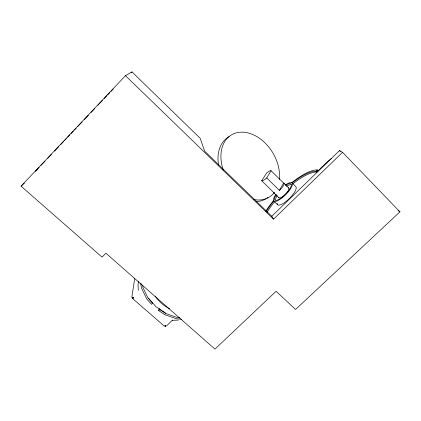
<?xml version="1.0" encoding="UTF-8"?>
<svg xmlns="http://www.w3.org/2000/svg" width="421" height="421" viewBox="0 0 421 421"><rect width="100%" height="100%" fill="white"/><g stroke="black" fill="none" stroke-linecap="round" stroke-linejoin="round"><path stroke-width="0.63" d="M181.362 319.207L176.415 318.755L164.779 314.682L158.712 310.63L158.764 309.351L159.48 308.651M132.604 297.721L132.831 297.168L133.425 297.789C133.057 298.805 132.047 297.484 133.125 297.779L132.641 297.921L133.131 298.057L133.115 297.494L132.704 297.337M138.267 290.401L138.041 284.507L138.467 281.37M165.121 326.17C164.179 325.359 166.063 326.817 165.621 325.78L165.332 326.191L165.169 325.791L164.921 326.101L165.021 325.796M134.725 278.365L131.905 296.758L132.136 298.068M172.394 320.123L166.463 325.98M271.119 170.679L266.73 177.909L279.386 190.387L283.601 183.061L270.924 170.6A6.999 1.816 -45 0 0 266.614 173.063L261.688 180.735L274.245 193.065L273.955 192.913A6.957 2.005 -44.9 0 1 273.818 192.323M21.05 186.166L125.474 75.669L131.983 71.891L200.212 138.325L204.648 151.181L271.777 216.262L273.545 219.152L342.562 152.318L399.95 211.837L295.558 309.456L276.097 291.269L214.963 349.109L105.929 253.21L102.04 257.131L21.05 186.166L24.434 183.072M39.164 167.374L35.548 171.2L37.464 169.468M40.969 165.464L45.036 161.159M47.747 158.291L51.362 154.47M54.525 151.123L58.593 146.818M60.85 144.429L63.56 141.561M64.466 140.603L66.271 138.693M67.628 137.262L69.886 134.867M71.244 133.436L73.501 131.047M74.406 130.089L76.212 128.179M77.569 126.742L82.084 121.964M84.347 119.575L88.41 115.27M91.12 112.402L94.736 108.576M97.898 105.229L102.419 100.451M104.224 98.54L106.934 95.672M107.839 94.714L109.644 92.804M111.002 91.368L113.26 88.978M131.084 72.844L131.983 71.891M158.712 310.63L159.785 309.577L165.532 313.419L176.788 317.36L179.751 317.634M292.874 183.835A40.284 12.856 -44.7 0 1 316.76 172.031L326.654 162.522A10.457 3.284 -42.9 0 1 331.79 158.412M271.777 216.262L339.552 150.534L342.562 152.318M266.73 177.909L266.188 178.404A6.999 1.816 -45 0 1 261.867 180.825L261.688 180.735M318.129 170.789L317.334 169.979L315.96 171.226A40.3 12.783 -44.7 0 0 292.106 183.072M279.386 190.387L280.191 189.666A6.957 2.005 -44.9 0 0 283.907 183.198L283.601 183.061M132.731 298.105L133.131 298.057M133.115 297.494L132.626 297.521L133.125 297.779M172.305 320.286L178.315 320.107M317.334 169.979L317.108 169.91A42.126 13.367 -44.7 0 0 291.664 182.74M316.108 171.268L316.76 172.031M165.69 313.177L155.954 306.672L148.329 297.973M398.003 210.468L399.95 211.837M132.399 298.373L164.232 326.043M125.474 75.669L273.545 219.152M273.676 200.906L277.413 204.559M273.955 192.913L278.886 197.754M283.907 183.198L288.827 188.076M292.111 182.951L295.837 186.661A12.851 3.936 -44.7 0 1 287.938 199.896A12.851 3.936 -44.7 0 1 277.139 203.417M339.552 150.534L340.315 151.571M165.321 325.791L165.737 326.075M140.709 283.449L141.524 288.127L146.713 298.873L151.486 304.315L152.565 303.257L148.05 298.11L143.04 287.706L142.608 285.217M141.109 283.707L141.193 284.228M169.61 308.735A38.811 36.38 -7.2 0 1 155.196 296.058M265.798 211.11A42.126 13.367 -44.7 0 1 273.797 200.228M275.455 199.864A11.425 3.426 -44.8 0 1 277.276 195.591M286.569 186.356A11.425 3.426 -44.8 0 1 291.179 184.556M285.601 185.398A11.43 3.4 -44.8 0 1 290.585 187.561A11.43 3.4 -44.8 0 1 278.476 199.596A11.43 3.4 -44.8 0 1 276.302 194.639M267.025 212.347A40.284 12.856 -44.7 0 1 274.434 201.969M266.246 211.595A40.3 12.783 -44.7 0 1 273.661 201.217M285.354 184.972A12.877 3.831 -44.8 0 1 291.642 186.866A12.877 3.831 -44.8 0 1 277.681 200.685A12.877 3.831 -44.8 0 1 275.971 194.265M288.306 187.834A6.941 2.084 -44.8 0 1 285.18 194.57A6.941 2.084 -44.8 0 1 278.734 197.154M265.951 198.817A36.148 26.149 58.6 0 1 256.194 201.633M218.594 165.164A36.148 26.149 58.6 0 1 229.119 136.625M267.998 197.386A36.148 26.149 58.6 0 1 266.998 198.133M274.245 192.639A36.39 26.186 58.6 0 1 253.6 199.496M223.319 170.105A36.39 26.186 58.6 0 1 245.911 132.494A36.39 26.186 58.6 0 1 279.339 179.383"/></g></svg>
